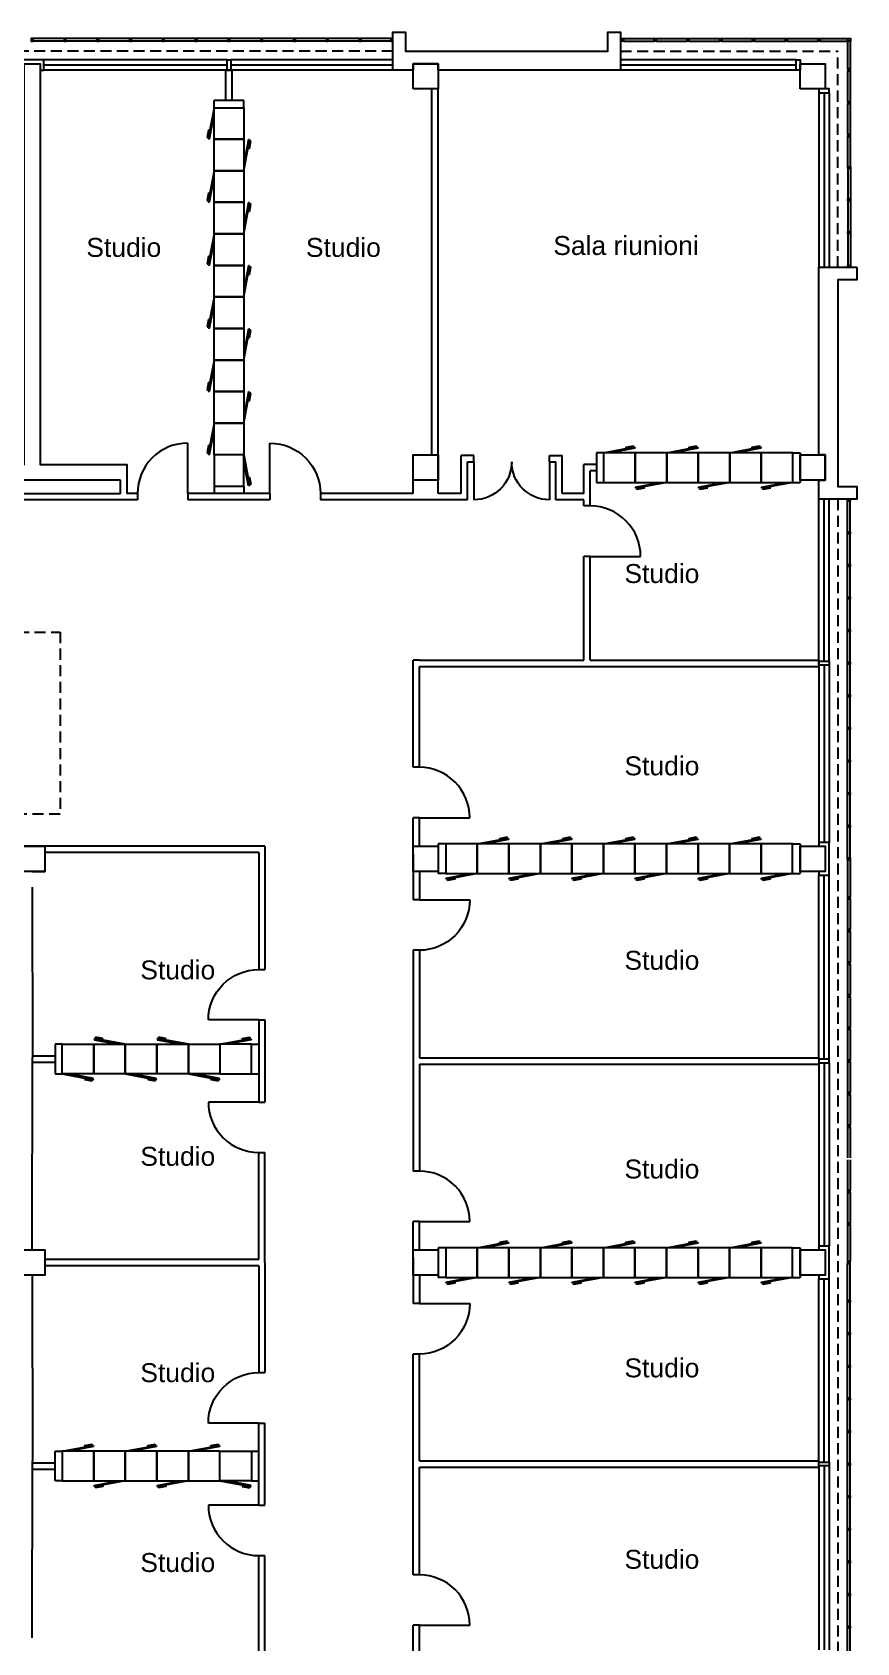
# Model space of a CAD drawing. Header units: millimetres. Extents: x 1523 to 2870, y 1212 to 1902.
# Drawn here: x 2713.5 to 2844.3, y 1646.8 to 1902.1 of the extents above; entities that cross this region are included whole.
import ezdxf

# ---------------------------------------------------------------- set-up
doc = ezdxf.new("R2010")
doc.units = ezdxf.units.MM
doc.linetypes.add('CONTINUA', pattern=[0])
doc.linetypes.add('HIDDEN', pattern=[0.375, 0.25, -0.125])
for name, color, linetype in [('arredi', 143, 'Continuous'), ('PROIEZIONI', 4, 'CONTINUA'), ('SEZIONI', 7, 'Continuous'), ('TESTO', 7, 'Continuous')]:
    doc.layers.add(name, color=color, linetype=linetype)
doc.styles.add('Arial', font='Arial.ttf')

# ---------------------------------------------------------------- blocks, each defined once
blk = doc.blocks.new('ED001', base_point=(1.838, 7.784))
blk.add_line((1.838, 7.784), (1.838, 8.781))
blk.add_arc((1.836, 7.784), 0.998, 89.8816, 180)
blk = doc.blocks.new('MODULOPARETEATTREZZATA')
at = {"linetype": 'Continuous'}
for p, q in [((47, 0), (0, 0)), ((0, 0), (0, -50)), ((47, 0), (56.2, -49.1)), ((47, -50), (47, 0)), ((54.3, -49.5), (47, -10.8)), ((0, -50), (47, -50)), ((56.2, -49.1), (54.3, -49.5)), ((54.9, -35.7), (55.9, -35.5)), ((57.1, -47.5), (54.9, -35.7)), ((55.9, -35.5), (58.1, -47.3)), ((58.1, -47.3), (57.1, -47.5))]:
    blk.add_line(p, q, dxfattribs=at)
blk = doc.blocks.new('ED003', base_point=(0.838, 5.982))
for p, q in [((0.838, 5.982), (0.838, 6.482)), ((1.838, 5.982), (1.838, 6.482))]:
    blk.add_line(p, q)
for centre, start, end in [((0.838, 5.982), 0, 90), ((1.838, 5.982), 90, 180)]:
    blk.add_arc(centre, 0.5, start, end)

msp = doc.modelspace()

# ---------------------------------------------------------------- linework, layer by layer
at = {"layer": 'arredi'}
for p, q in [((2742.37, 1890.16), (2742.37, 1891.31)), ((2747.07, 1891.31), (2742.37, 1891.31)), ((2747.07, 1890.16), (2747.07, 1891.31)), ((2834.14, 1835.46), (2835.29, 1835.46)), ((2835.29, 1835.46), (2835.29, 1830.76)), ((2834.14, 1830.76), (2835.29, 1830.76)), ((2742.37, 1830.16), (2742.37, 1829.01)), ((2747.07, 1830.16), (2747.07, 1829.01)), ((2777.92, 1773.46), (2777.92, 1768.76)), ((2779.11, 1773.46), (2777.92, 1773.46)), ((2834.11, 1773.46), (2835.29, 1773.46)), ((2835.29, 1773.46), (2835.29, 1768.76)), ((2779.11, 1768.76), (2777.92, 1768.76)), ((2834.11, 1768.76), (2835.29, 1768.76)), ((2748.29, 1741.71), (2749.44, 1741.71)), ((2748.29, 1737.01), (2749.44, 1737.01)), ((2779.11, 1709.46), (2777.92, 1709.46)), ((2834.11, 1709.46), (2835.29, 1709.46)), ((2779.11, 1704.76), (2777.92, 1704.76)), ((2834.11, 1704.76), (2835.29, 1704.76)), ((2748.29, 1677.22), (2749.44, 1677.22)), ((2748.29, 1672.52), (2749.44, 1672.52))]:
    msp.add_line(p, q, dxfattribs=at)
at = {"layer": 'arredi', "ltscale": 0.5}
for p, q in [((2804.14, 1835.46), (2802.99, 1835.46)), ((2802.99, 1835.46), (2802.99, 1830.76)), ((2802.99, 1830.76), (2804.14, 1830.76)), ((2717.14, 1741.71), (2717.14, 1737.01)), ((2718.29, 1741.71), (2717.14, 1741.71)), ((2717.14, 1737.01), (2718.29, 1737.01)), ((2717.14, 1672.52), (2717.14, 1677.22)), ((2717.14, 1677.22), (2718.29, 1677.22)), ((2718.29, 1672.52), (2717.14, 1672.52))]:
    msp.add_line(p, q, dxfattribs=at)
at = {"layer": 'PROIEZIONI', "ltscale": 0.5}
for p, q in [((2718.57, 1901.12), (2713.67, 1901.12)), ((2718.57, 1900.68), (2713.67, 1900.68)), ((2723.77, 1901.12), (2718.87, 1901.12)), ((2723.77, 1900.68), (2718.87, 1900.68)), ((2728.97, 1901.12), (2724.07, 1901.12)), ((2728.97, 1900.68), (2724.07, 1900.68)), ((2734.17, 1901.12), (2729.27, 1901.12)), ((2734.17, 1900.68), (2729.27, 1900.68)), ((2739.37, 1901.12), (2734.47, 1901.12)), ((2739.37, 1900.68), (2734.47, 1900.68)), ((2744.57, 1901.12), (2739.67, 1901.12)), ((2744.57, 1900.68), (2739.67, 1900.68)), ((2749.77, 1901.12), (2744.87, 1901.12)), ((2749.77, 1900.68), (2744.87, 1900.68)), ((2754.97, 1901.12), (2750.07, 1901.12)), ((2754.97, 1900.68), (2750.07, 1900.68)), ((2760.17, 1901.12), (2755.27, 1901.12)), ((2760.17, 1900.68), (2755.27, 1900.68)), ((2765.37, 1901.12), (2760.47, 1901.12)), ((2765.37, 1900.68), (2760.47, 1900.68)), ((2770.57, 1901.12), (2765.67, 1901.12)), ((2770.57, 1900.68), (2765.67, 1900.68)), ((2807.27, 1901.12), (2812.17, 1901.12)), ((2807.27, 1900.68), (2812.17, 1900.68)), ((2812.47, 1901.12), (2817.37, 1901.12)), ((2812.47, 1900.68), (2817.37, 1900.68)), ((2817.67, 1901.12), (2822.57, 1901.12)), ((2817.67, 1900.68), (2822.57, 1900.68)), ((2822.87, 1901.12), (2827.77, 1901.12)), ((2822.87, 1900.68), (2827.77, 1900.68)), ((2828.07, 1901.12), (2832.97, 1901.12)), ((2828.07, 1900.68), (2832.97, 1900.68)), ((2833.27, 1901.12), (2838.17, 1901.12)), ((2833.27, 1900.68), (2838.17, 1900.68)), ((2838.47, 1901.12), (2842.85, 1901.12)), ((2838.47, 1900.68), (2842.85, 1900.68)), ((2842.85, 1896.3), (2842.85, 1900.68)), ((2843.29, 1896.3), (2843.29, 1900.68)), ((2744.42, 1897.72), (2715.37, 1897.72)), ((2744.42, 1896.92), (2715.37, 1896.92)), ((2770.72, 1897.72), (2745.02, 1897.72)), ((2770.72, 1896.92), (2745.02, 1896.92)), ((2834.69, 1897.72), (2806.82, 1897.72)), ((2834.69, 1896.92), (2806.82, 1896.92)), ((2744.42, 1896.12), (2715.37, 1896.12)), ((2770.72, 1896.12), (2745.02, 1896.12)), ((2834.69, 1896.12), (2806.82, 1896.12)), ((2842.85, 1891.1), (2842.85, 1896)), ((2843.29, 1891.1), (2843.29, 1896)), ((2838.29, 1892.52), (2838.29, 1864.86)), ((2839.09, 1892.52), (2839.09, 1864.86)), ((2839.89, 1892.52), (2839.89, 1864.86)), ((2842.85, 1885.9), (2842.85, 1890.8)), ((2843.29, 1885.9), (2843.29, 1890.8)), ((2842.85, 1880.8), (2842.85, 1885.67)), ((2843.29, 1880.8), (2843.29, 1885.67)), ((2842.85, 1880.51), (2842.85, 1875.65)), ((2843.29, 1880.51), (2843.29, 1875.65)), ((2842.85, 1875.41), (2842.85, 1870.51)), ((2843.29, 1875.41), (2843.29, 1870.51)), ((2842.85, 1870.21), (2842.85, 1865.16)), ((2843.29, 1870.21), (2843.29, 1865.16)), ((2838.29, 1802.41), (2838.29, 1828.1)), ((2839.09, 1802.41), (2839.09, 1828.1)), ((2839.89, 1802.41), (2839.89, 1828.1)), ((2842.82, 1822.93), (2842.82, 1827.8)), ((2843.26, 1822.93), (2843.26, 1827.8)), ((2842.82, 1817.76), (2842.82, 1822.63)), ((2843.26, 1817.76), (2843.26, 1822.63)), ((2842.82, 1812.6), (2842.82, 1817.46)), ((2843.26, 1812.6), (2843.26, 1817.46)), ((2842.82, 1807.43), (2842.82, 1812.3)), ((2843.26, 1807.43), (2843.26, 1812.3)), ((2842.82, 1802.26), (2842.82, 1807.13)), ((2843.26, 1802.26), (2843.26, 1807.13)), ((2838.29, 1801.81), (2838.29, 1773.71)), ((2839.09, 1801.81), (2839.09, 1773.71)), ((2839.89, 1801.81), (2839.89, 1773.71)), ((2842.82, 1797.1), (2842.82, 1801.96)), ((2843.26, 1797.1), (2843.26, 1801.96)), ((2842.82, 1791.93), (2842.82, 1796.8)), ((2843.26, 1791.93), (2843.26, 1796.8)), ((2842.82, 1786.76), (2842.82, 1791.63)), ((2843.26, 1786.76), (2843.26, 1791.63)), ((2842.82, 1781.59), (2842.82, 1786.46)), ((2843.26, 1781.59), (2843.26, 1786.46)), ((2842.82, 1776.43), (2842.82, 1781.29)), ((2843.26, 1776.43), (2843.26, 1781.29)), ((2842.82, 1771.26), (2842.82, 1776.13)), ((2843.26, 1771.26), (2843.26, 1776.13)), ((2842.82, 1770.96), (2842.82, 1765.05)), ((2843.26, 1770.96), (2843.26, 1765.05)), ((2838.29, 1739.36), (2838.29, 1768.51)), ((2839.09, 1739.36), (2839.09, 1768.51)), ((2839.89, 1739.36), (2839.89, 1768.51)), ((2842.82, 1764.75), (2842.82, 1759.88)), ((2843.26, 1764.75), (2843.26, 1759.88)), ((2842.82, 1759.58), (2842.82, 1754.71)), ((2843.26, 1759.58), (2843.26, 1754.71)), ((2842.82, 1754.41), (2842.82, 1749.55)), ((2843.26, 1754.41), (2843.26, 1749.55)), ((2842.82, 1749.25), (2842.82, 1744.38)), ((2843.26, 1749.25), (2843.26, 1744.38)), ((2842.82, 1744.08), (2842.82, 1739.21)), ((2843.26, 1744.08), (2843.26, 1739.21)), ((2838.29, 1738.76), (2838.29, 1709.71)), ((2839.09, 1738.76), (2839.09, 1709.71)), ((2839.89, 1738.76), (2839.89, 1709.71)), ((2842.82, 1738.91), (2842.82, 1734.05)), ((2843.26, 1738.91), (2843.26, 1734.05)), ((2842.82, 1733.75), (2842.82, 1728.88)), ((2843.26, 1733.75), (2843.26, 1728.88)), ((2842.82, 1728.58), (2842.82, 1723.71)), ((2843.26, 1728.58), (2843.26, 1723.71)), ((2842.82, 1723.41), (2842.82, 1718.54)), ((2843.26, 1723.41), (2843.26, 1718.54)), ((2842.82, 1718.24), (2842.82, 1713.38)), ((2843.26, 1718.24), (2843.26, 1713.38)), ((2842.82, 1713.08), (2842.82, 1707.26)), ((2843.26, 1713.08), (2843.26, 1707.26)), ((2842.82, 1701.15), (2842.82, 1706.96)), ((2843.26, 1701.15), (2843.26, 1706.96)), ((2838.29, 1675.47), (2838.29, 1704.51)), ((2839.09, 1675.47), (2839.09, 1704.51)), ((2839.89, 1675.47), (2839.89, 1704.51)), ((2842.82, 1695.99), (2842.82, 1700.85)), ((2843.26, 1695.99), (2843.26, 1700.85)), ((2842.82, 1690.82), (2842.82, 1695.69)), ((2843.26, 1690.82), (2843.26, 1695.69)), ((2842.82, 1685.65), (2842.82, 1690.52)), ((2843.26, 1685.65), (2843.26, 1690.52)), ((2842.82, 1680.48), (2842.82, 1685.35)), ((2843.26, 1680.48), (2843.26, 1685.35)), ((2842.82, 1675.32), (2842.82, 1680.18)), ((2843.26, 1675.32), (2843.26, 1680.18)), ((2838.29, 1674.87), (2838.29, 1645.72)), ((2839.09, 1674.87), (2839.09, 1645.72)), ((2839.89, 1674.87), (2839.89, 1645.72)), ((2842.82, 1670.15), (2842.82, 1675.02)), ((2843.26, 1670.15), (2843.26, 1675.02)), ((2842.82, 1664.98), (2842.82, 1669.85)), ((2843.26, 1664.98), (2843.26, 1669.85)), ((2842.82, 1659.82), (2842.82, 1664.68)), ((2843.26, 1659.82), (2843.26, 1664.68)), ((2842.82, 1654.65), (2842.82, 1659.52)), ((2843.26, 1654.65), (2843.26, 1659.52)), ((2842.82, 1649.48), (2842.82, 1654.35)), ((2843.26, 1649.48), (2843.26, 1654.35)), ((2842.82, 1643.27), (2842.82, 1649.18)), ((2843.26, 1643.27), (2843.26, 1649.18))]:
    msp.add_line(p, q, dxfattribs=at)
at = {"layer": 'PROIEZIONI', "color": 143, "linetype": 'HIDDEN', "ltscale": 7}
for p, q in [((2770.72, 1899.12), (2526.82, 1899.12)), ((2806.82, 1899.12), (2841.29, 1899.12)), ((2841.29, 1864.86), (2841.29, 1899.12)), ((2841.29, 1828.1), (2841.29, 1515.11))]:
    msp.add_line(p, q, dxfattribs=at)
at = {"layer": 'PROIEZIONI'}
for p, q in [((2713.52, 1766.61), (2713.56, 1739.56)), ((2713.52, 1709.11), (2713.56, 1739.56)), ((2777.92, 1709.46), (2777.92, 1704.76)), ((2835.29, 1709.46), (2835.29, 1704.76)), ((2713.52, 1705.11), (2713.56, 1675.67)), ((2713.52, 1647.61), (2713.56, 1675.67))]:
    msp.add_line(p, q, dxfattribs=at)
at = {"layer": 'PROIEZIONI', "color": 143, "linetype": 'HIDDEN', "ltscale": 7}
msp.add_lwpolyline([(2690.27, 1807.04), (2717.94, 1807.04), (2717.94, 1778.16), (2690.27, 1778.16)], close=True, dxfattribs=at)
at = {"layer": 'SEZIONI', "ltscale": 0.5}
for p, q in [((2744.22, 1891.31), (2744.22, 1896.12)), ((2744.22, 1896.12), (2745.22, 1896.12)), ((2745.22, 1891.31), (2745.22, 1896.12)), ((2776.92, 1835.11), (2776.92, 1893.12)), ((2777.92, 1829.01), (2777.92, 1893.12)), ((2781.56, 1829.01), (2781.57, 1835.01)), ((2783.56, 1835.01), (2781.57, 1835.01)), ((2782.56, 1828.01), (2782.57, 1834.01)), ((2782.57, 1834.01), (2783.56, 1834.01)), ((2783.56, 1834.01), (2783.56, 1835.01)), ((2795.56, 1835.01), (2796.57, 1835.01)), ((2795.56, 1834.01), (2795.56, 1835.01)), ((2795.56, 1834.01), (2796.57, 1834.01)), ((2796.56, 1828.01), (2796.57, 1834.01)), ((2796.57, 1835.01), (2797.57, 1835.01)), ((2797.56, 1829.01), (2797.57, 1835.01)), ((2802.99, 1833.61), (2801.02, 1833.61)), ((2801.02, 1829.01), (2801.02, 1833.61)), ((2727.52, 1829.01), (2727.52, 1831.11)), ((2728.52, 1831.11), (2728.52, 1829.01)), ((2773.92, 1829.01), (2773.92, 1831.11)), ((2777.92, 1829.01), (2777.92, 1831.11)), ((2802.99, 1832.61), (2802.02, 1832.61)), ((2802.02, 1827.04), (2802.02, 1832.61)), ((2730.22, 1828.01), (2696.82, 1828.01)), ((2699.52, 1829.01), (2727.52, 1829.01)), ((2730.22, 1829.01), (2728.52, 1829.01)), ((2730.22, 1829.01), (2730.22, 1828.01)), ((2751.22, 1829.01), (2738.22, 1829.01)), ((2738.22, 1829.01), (2738.22, 1828.01)), ((2751.22, 1828.01), (2738.22, 1828.01)), ((2751.22, 1829.01), (2751.22, 1828.01)), ((2759.22, 1829.01), (2759.22, 1828.01)), ((2773.92, 1829.01), (2759.22, 1829.01)), ((2777.92, 1828.01), (2759.22, 1828.01)), ((2781.56, 1829.01), (2777.92, 1829.01)), ((2782.56, 1828.01), (2777.92, 1828.01)), ((2801.02, 1828.01), (2796.56, 1828.01)), ((2801.02, 1829.01), (2797.56, 1829.01)), ((2801.02, 1827.04), (2801.02, 1828.01)), ((2802.02, 1827.04), (2801.02, 1827.04)), ((2802.02, 1819.04), (2801.02, 1819.04)), ((2801.02, 1802.61), (2801.02, 1819.04)), ((2802.02, 1802.61), (2802.02, 1819.04)), ((2774.92, 1802.61), (2773.92, 1802.61)), ((2773.92, 1785.61), (2773.92, 1802.61)), ((2774.92, 1802.61), (2801.02, 1802.61)), ((2774.92, 1802.61), (2774.92, 1802.61)), ((2802.02, 1802.61), (2838.29, 1802.61)), ((2838.29, 1802.61), (2838.29, 1801.61)), ((2774.92, 1801.61), (2838.29, 1801.61)), ((2774.92, 1785.61), (2774.92, 1801.61)), ((2774.92, 1785.61), (2773.92, 1785.61)), ((2774.92, 1777.61), (2773.92, 1777.61)), ((2773.92, 1771.86), (2773.92, 1777.61)), ((2774.92, 1773.11), (2774.92, 1777.61)), ((2750.44, 1773.11), (2711.52, 1773.11)), ((2749.44, 1772.11), (2715.52, 1772.11)), ((2749.44, 1772.11), (2749.44, 1753.56)), ((2750.44, 1773.11), (2750.44, 1753.56)), ((2773.92, 1771.86), (2773.92, 1764.61)), ((2713.52, 1769.11), (2715.52, 1769.11)), ((2774.92, 1769.11), (2774.92, 1764.61)), ((2774.92, 1764.61), (2773.92, 1764.61)), ((2773.92, 1756.61), (2773.92, 1721.61)), ((2774.92, 1756.61), (2773.92, 1756.61)), ((2774.92, 1756.61), (2774.92, 1739.56)), ((2749.44, 1753.56), (2750.44, 1753.56)), ((2749.44, 1745.56), (2749.44, 1732.56)), ((2749.44, 1745.56), (2750.44, 1745.56)), ((2750.44, 1745.56), (2750.44, 1732.56)), ((2713.56, 1739.86), (2717.14, 1739.86)), ((2713.56, 1738.86), (2717.14, 1738.86)), ((2774.92, 1739.56), (2838.29, 1739.56)), ((2774.92, 1738.56), (2838.29, 1738.56)), ((2774.92, 1738.56), (2774.92, 1721.61)), ((2838.29, 1739.56), (2838.29, 1738.56)), ((2749.44, 1732.56), (2750.44, 1732.56)), ((2749.44, 1724.56), (2750.44, 1724.56)), ((2749.44, 1707.61), (2749.44, 1724.56)), ((2750.44, 1707.11), (2750.44, 1724.56)), ((2774.92, 1721.61), (2773.92, 1721.61)), ((2774.92, 1713.61), (2773.92, 1713.61)), ((2773.92, 1707.86), (2773.92, 1713.61)), ((2774.92, 1709.11), (2774.92, 1713.61)), ((2773.92, 1707.86), (2773.92, 1700.62)), ((2749.44, 1707.61), (2715.52, 1707.61)), ((2749.44, 1706.61), (2715.52, 1706.61)), ((2749.44, 1706.61), (2749.44, 1689.67)), ((2750.44, 1707.11), (2750.44, 1689.67)), ((2774.92, 1705.11), (2774.92, 1700.62)), ((2774.92, 1700.62), (2773.92, 1700.62)), ((2773.92, 1657.62), (2773.92, 1692.62)), ((2774.92, 1692.62), (2773.92, 1692.62)), ((2774.92, 1675.67), (2774.92, 1692.62)), ((2749.44, 1689.67), (2750.44, 1689.67)), ((2749.44, 1681.67), (2750.44, 1681.67)), ((2749.44, 1668.67), (2749.44, 1681.67)), ((2750.44, 1668.67), (2750.44, 1681.67)), ((2713.56, 1675.37), (2717.14, 1675.37)), ((2774.92, 1675.67), (2838.29, 1675.67)), ((2774.92, 1657.62), (2774.92, 1674.67)), ((2774.92, 1674.67), (2838.29, 1674.67)), ((2838.29, 1674.67), (2838.29, 1675.67)), ((2713.56, 1674.37), (2717.14, 1674.37)), ((2749.44, 1668.67), (2750.44, 1668.67)), ((2749.44, 1642.12), (2749.44, 1660.67)), ((2749.44, 1660.67), (2750.44, 1660.67)), ((2750.44, 1641.12), (2750.44, 1660.67)), ((2774.92, 1657.62), (2773.92, 1657.62)), ((2774.92, 1649.62), (2773.92, 1649.62)), ((2773.92, 1643.87), (2773.92, 1649.62)), ((2774.92, 1645.12), (2774.92, 1649.62))]:
    msp.add_line(p, q, dxfattribs=at)
for points in [[(2773.92, 1897.12), (2773.92, 1896.12), (2770.72, 1896.12), (2770.72, 1902.12), (2772.72, 1902.12), (2772.72, 1899.12), (2804.82, 1899.12), (2804.82, 1902.12), (2806.82, 1902.12), (2806.82, 1896.12), (2777.92, 1896.12), (2777.92, 1897.12)], [(2713.67, 1900.68), (2713.67, 1901.12), (2713.37, 1901.12), (2713.37, 1900.68)], [(2718.87, 1900.68), (2718.87, 1901.12), (2718.57, 1901.12), (2718.57, 1900.68)], [(2724.07, 1900.68), (2724.07, 1901.12), (2723.77, 1901.12), (2723.77, 1900.68)], [(2729.27, 1900.68), (2729.27, 1901.12), (2728.97, 1901.12), (2728.97, 1900.68)], [(2734.47, 1900.68), (2734.47, 1901.12), (2734.17, 1901.12), (2734.17, 1900.68)], [(2739.67, 1900.68), (2739.67, 1901.12), (2739.37, 1901.12), (2739.37, 1900.68)], [(2744.87, 1900.68), (2744.87, 1901.12), (2744.57, 1901.12), (2744.57, 1900.68)], [(2750.07, 1900.68), (2750.07, 1901.12), (2749.77, 1901.12), (2749.77, 1900.68)], [(2755.27, 1900.68), (2755.27, 1901.12), (2754.97, 1901.12), (2754.97, 1900.68)], [(2760.47, 1900.68), (2760.47, 1901.12), (2760.17, 1901.12), (2760.17, 1900.68)], [(2765.67, 1900.68), (2765.67, 1901.12), (2765.37, 1901.12), (2765.37, 1900.68)], [(2770.72, 1900.68), (2770.72, 1901.12), (2770.42, 1901.12), (2770.42, 1900.68)], [(2806.97, 1900.68), (2806.97, 1901.12), (2807.27, 1901.12), (2807.27, 1900.68)], [(2812.17, 1900.68), (2812.17, 1901.12), (2812.47, 1901.12), (2812.47, 1900.68)], [(2817.37, 1900.68), (2817.37, 1901.12), (2817.67, 1901.12), (2817.67, 1900.68)], [(2822.57, 1900.68), (2822.57, 1901.12), (2822.87, 1901.12), (2822.87, 1900.68)], [(2827.77, 1900.68), (2827.77, 1901.12), (2828.07, 1901.12), (2828.07, 1900.68)], [(2832.97, 1900.68), (2832.97, 1901.12), (2833.27, 1901.12), (2833.27, 1900.68)], [(2838.17, 1900.68), (2838.17, 1901.12), (2838.47, 1901.12), (2838.47, 1900.68)], [(2842.85, 1900.68), (2842.85, 1901.12), (2843.29, 1901.12), (2843.29, 1900.68)], [(2714.77, 1896.12), (2715.37, 1896.12), (2715.37, 1897.72), (2711.67, 1897.72), (2711.67, 1896.12), (2712.27, 1896.12), (2712.27, 1897.12), (2714.77, 1897.12)], [(2744.42, 1896.12), (2744.42, 1897.72), (2745.02, 1897.72), (2745.02, 1896.12)], [(2773.92, 1893.12), (2773.92, 1897.12), (2777.92, 1897.12), (2777.92, 1893.12)], [(2834.69, 1896.12), (2834.69, 1897.72), (2835.29, 1897.72), (2835.29, 1896.12)], [(2835.29, 1893.12), (2835.29, 1897.12), (2839.29, 1897.12), (2839.29, 1893.12)], [(2842.85, 1896), (2843.29, 1896), (2843.29, 1896.3), (2842.85, 1896.3)], [(2838.29, 1892.52), (2839.89, 1892.52), (2839.89, 1893.12), (2838.29, 1893.12)], [(2842.85, 1890.8), (2843.29, 1890.8), (2843.29, 1891.1), (2842.85, 1891.1)], [(2842.85, 1885.6), (2843.29, 1885.6), (2843.29, 1885.9), (2842.85, 1885.9)], [(2842.85, 1880.8), (2843.29, 1880.8), (2843.29, 1880.5), (2842.85, 1880.5)], [(2842.85, 1875.71), (2843.29, 1875.71), (2843.29, 1875.41), (2842.85, 1875.41)], [(2842.85, 1870.51), (2843.29, 1870.51), (2843.29, 1870.21), (2842.85, 1870.21)], [(2844.29, 1864.86), (2844.29, 1862.86), (2841.29, 1862.86), (2841.29, 1830.1), (2844.29, 1830.1), (2844.29, 1828.1), (2838.29, 1828.1), (2838.29, 1831.11), (2839.29, 1831.11), (2839.29, 1835.11), (2838.29, 1835.11), (2838.29, 1864.86)], [(2842.85, 1865.16), (2843.29, 1865.16), (2843.29, 1864.86), (2842.85, 1864.86)], [(2842.85, 1865.16), (2843.29, 1865.16), (2843.29, 1864.86), (2842.85, 1864.86)], [(2773.92, 1831.11), (2773.92, 1835.11), (2777.92, 1835.11), (2777.92, 1831.11)], [(2835.29, 1831.11), (2835.29, 1835.11), (2839.29, 1835.11), (2839.29, 1831.11)], [(2842.82, 1828.1), (2843.26, 1828.1), (2843.26, 1827.8), (2842.82, 1827.8)], [(2842.82, 1822.93), (2843.26, 1822.93), (2843.26, 1822.63), (2842.82, 1822.63)], [(2842.82, 1817.76), (2843.26, 1817.76), (2843.26, 1817.46), (2842.82, 1817.46)], [(2842.82, 1812.6), (2843.26, 1812.6), (2843.26, 1812.3), (2842.82, 1812.3)], [(2842.82, 1807.43), (2843.26, 1807.43), (2843.26, 1807.13), (2842.82, 1807.13)], [(2838.29, 1802.41), (2839.89, 1802.41), (2839.89, 1801.81), (2838.29, 1801.81)], [(2842.82, 1802.26), (2843.26, 1802.26), (2843.26, 1801.96), (2842.82, 1801.96)], [(2842.82, 1797.1), (2843.26, 1797.1), (2843.26, 1796.8), (2842.82, 1796.8)], [(2842.82, 1791.93), (2843.26, 1791.93), (2843.26, 1791.63), (2842.82, 1791.63)], [(2842.82, 1786.76), (2843.26, 1786.76), (2843.26, 1786.46), (2842.82, 1786.46)], [(2842.82, 1781.59), (2843.26, 1781.59), (2843.26, 1781.29), (2842.82, 1781.29)], [(2842.82, 1776.43), (2843.26, 1776.43), (2843.26, 1776.13), (2842.82, 1776.13)], [(2711.52, 1769.11), (2711.52, 1773.11), (2715.52, 1773.11), (2715.52, 1769.11)], [(2773.92, 1769.11), (2773.92, 1773.11), (2777.92, 1773.11), (2777.92, 1769.11)], [(2835.29, 1769.11), (2835.29, 1773.11), (2839.29, 1773.11), (2839.29, 1769.11)], [(2838.29, 1769.11), (2838.29, 1768.51), (2839.89, 1768.51), (2839.89, 1773.71), (2838.29, 1773.71), (2838.29, 1773.11), (2839.29, 1773.11), (2839.29, 1769.11)], [(2842.82, 1771.26), (2843.26, 1771.26), (2843.26, 1770.96), (2842.82, 1770.96)], [(2842.82, 1764.75), (2843.26, 1764.75), (2843.26, 1765.05), (2842.82, 1765.05)], [(2842.82, 1759.58), (2843.26, 1759.58), (2843.26, 1759.88), (2842.82, 1759.88)], [(2842.82, 1754.41), (2843.26, 1754.41), (2843.26, 1754.71), (2842.82, 1754.71)], [(2842.82, 1749.25), (2843.26, 1749.25), (2843.26, 1749.55), (2842.82, 1749.55)], [(2842.82, 1744.08), (2843.26, 1744.08), (2843.26, 1744.38), (2842.82, 1744.38)], [(2838.29, 1738.76), (2839.89, 1738.76), (2839.89, 1739.36), (2838.29, 1739.36)], [(2842.82, 1738.91), (2843.26, 1738.91), (2843.26, 1739.21), (2842.82, 1739.21)], [(2842.82, 1733.75), (2843.26, 1733.75), (2843.26, 1734.05), (2842.82, 1734.05)], [(2842.82, 1728.58), (2843.26, 1728.58), (2843.26, 1728.88), (2842.82, 1728.88)], [(2842.82, 1718.24), (2843.26, 1718.24), (2843.26, 1718.54), (2842.82, 1718.54)], [(2842.82, 1713.08), (2843.26, 1713.08), (2843.26, 1713.38), (2842.82, 1713.38)], [(2711.52, 1705.11), (2711.52, 1709.11), (2715.52, 1709.11), (2715.52, 1705.11)], [(2773.92, 1705.11), (2773.92, 1709.11), (2777.92, 1709.11), (2777.92, 1705.11)], [(2835.29, 1705.11), (2835.29, 1709.11), (2839.29, 1709.11), (2839.29, 1705.11)], [(2838.29, 1705.11), (2838.29, 1704.51), (2839.89, 1704.51), (2839.89, 1709.71), (2838.29, 1709.71), (2838.29, 1709.11), (2839.29, 1709.11), (2839.29, 1705.11)], [(2842.82, 1706.96), (2843.26, 1706.96), (2843.26, 1707.26), (2842.82, 1707.26)], [(2842.82, 1701.15), (2843.26, 1701.15), (2843.26, 1700.85), (2842.82, 1700.85)], [(2842.82, 1695.99), (2843.26, 1695.99), (2843.26, 1695.69), (2842.82, 1695.69)], [(2842.82, 1690.82), (2843.26, 1690.82), (2843.26, 1690.52), (2842.82, 1690.52)], [(2842.82, 1685.65), (2843.26, 1685.65), (2843.26, 1685.35), (2842.82, 1685.35)], [(2842.82, 1680.48), (2843.26, 1680.48), (2843.26, 1680.18), (2842.82, 1680.18)], [(2838.29, 1675.47), (2839.89, 1675.47), (2839.89, 1674.87), (2838.29, 1674.87)], [(2842.82, 1675.32), (2843.26, 1675.32), (2843.26, 1675.02), (2842.82, 1675.02)], [(2842.82, 1670.15), (2843.26, 1670.15), (2843.26, 1669.85), (2842.82, 1669.85)], [(2842.82, 1664.98), (2843.26, 1664.98), (2843.26, 1664.68), (2842.82, 1664.68)], [(2842.82, 1659.82), (2843.26, 1659.82), (2843.26, 1659.52), (2842.82, 1659.52)], [(2842.82, 1654.65), (2843.26, 1654.65), (2843.26, 1654.35), (2842.82, 1654.35)], [(2842.82, 1649.48), (2843.26, 1649.48), (2843.26, 1649.18), (2842.82, 1649.18)]]:
    msp.add_lwpolyline(points, close=True, dxfattribs=at)
for points in [[(2698.52, 1831.11), (2698.52, 1833.61), (2712.27, 1833.61), (2712.27, 1897.12), (2714.77, 1897.12), (2714.77, 1833.61), (2728.52, 1833.61), (2728.52, 1831.11)], [(2727.52, 1831.11), (2699.52, 1831.11)]]:
    msp.add_lwpolyline(points, dxfattribs=at)

# ---------------------------------------------------------------- block references
at = {"layer": 'arredi', "yscale": 0.1, "zscale": 0.1}
for p, xscale in [((2747.07, 1890.16), -0.1), ((2747.07, 1880.16), -0.1), ((2747.07, 1870.16), -0.1), ((2747.07, 1860.16), -0.1), ((2747.07, 1850.16), -0.1), ((2747.07, 1840.16), -0.1), ((2742.37, 1835.16), 0.1)]:
    msp.add_blockref('MODULOPARETEATTREZZATA', p, dxfattribs=dict(at, xscale=xscale))
for p, xscale, rotation in [((2742.37, 1880.16), -0.1, 180), ((2742.37, 1870.16), -0.1, 180), ((2742.37, 1860.16), -0.1, 180), ((2742.37, 1850.16), -0.1, 180), ((2742.37, 1840.16), -0.1, 180), ((2804.14, 1830.76), 0.1, 90), ((2814.14, 1835.46), 0.1, 270), ((2814.14, 1830.76), 0.1, 90), ((2824.14, 1835.46), 0.1, 270), ((2824.14, 1830.76), 0.1, 90), ((2834.14, 1835.46), 0.1, 270), ((2784.11, 1768.76), 0.1, 90), ((2794.11, 1768.76), 0.1, 90), ((2804.11, 1768.76), 0.1, 90), ((2814.11, 1768.76), 0.1, 90), ((2824.11, 1768.76), 0.1, 90), ((2784.11, 1773.46), 0.1, 270), ((2794.11, 1773.46), 0.1, 270), ((2804.11, 1773.46), 0.1, 270), ((2814.11, 1773.46), 0.1, 270), ((2824.11, 1773.46), 0.1, 270), ((2834.11, 1773.46), 0.1, 270), ((2718.29, 1741.71), -0.1, 90), ((2728.29, 1737.01), -0.1, 270), ((2728.29, 1741.71), -0.1, 90), ((2738.29, 1737.01), -0.1, 270), ((2738.29, 1741.71), -0.1, 90), ((2743.29, 1737.01), 0.1, 90), ((2784.11, 1704.76), 0.1, 90), ((2794.11, 1704.76), 0.1, 90), ((2804.11, 1704.76), 0.1, 90), ((2814.11, 1704.76), 0.1, 90), ((2824.11, 1704.76), 0.1, 90), ((2784.11, 1709.46), 0.1, 270), ((2794.11, 1709.46), 0.1, 270), ((2804.11, 1709.46), 0.1, 270), ((2814.11, 1709.46), 0.1, 270), ((2824.11, 1709.46), 0.1, 270), ((2834.11, 1709.46), 0.1, 270), ((2743.29, 1677.22), -0.1, 90)]:
    msp.add_blockref('MODULOPARETEATTREZZATA', p, dxfattribs=dict(at, xscale=xscale, rotation=rotation))
at = {"layer": 'arredi', "extrusion": (0, 0, -1), "xscale": -0.1, "yscale": 0.1, "zscale": -0.1}
for p, rotation in [((-2718.29, 1672.52), 270), ((-2728.29, 1677.22), 90), ((-2728.29, 1672.52), 270), ((-2738.29, 1677.22), 90), ((-2738.29, 1672.52), 270)]:
    msp.add_blockref('MODULOPARETEATTREZZATA', p, dxfattribs=dict(at, rotation=rotation))
at = {"layer": 'PROIEZIONI', "ltscale": 0.5, "yscale": 8, "zscale": 8}
for p, xscale in [((2738.22, 1829.01), 8), ((2751.22, 1829.01), -8)]:
    msp.add_blockref('ED001', p, dxfattribs=dict(at, xscale=xscale))
at = {"layer": 'PROIEZIONI', "ltscale": 0.5}
for name, p, xscale, yscale, zscale, rotation in [('ED003', (2783.56, 1834.01), -12, 12, 12, 180), ('ED001', (2802.02, 1819.04), 8, 8, 8, 270), ('ED001', (2774.92, 1777.61), 8, 8, 8, 270), ('ED001', (2774.92, 1764.61), -8, 8, 8, 270), ('ED001', (2749.44, 1745.56), -8, 8, 8, 90), ('ED001', (2749.44, 1732.56), 8, 8, 8, 90), ('ED001', (2774.92, 1713.61), 8, 8, 8, 270), ('ED001', (2774.92, 1700.62), -8, 8, 8, 270), ('ED001', (2749.44, 1681.67), -8, 8, 8, 90), ('ED001', (2749.44, 1668.67), 8, 8, 8, 90), ('ED001', (2774.92, 1649.62), 8, 8, 8, 270)]:
    msp.add_blockref(name, p, dxfattribs=dict(at, xscale=xscale, yscale=yscale, zscale=zscale, rotation=rotation))

# ---------------------------------------------------------------- texts
at = {"layer": 'TESTO', "ltscale": 0.5, "style": 'Arial'}
for s, p in [('Studio', (2722.11, 1866.51)), ('Studio', (2756.93, 1866.51)), ('Sala riunioni', (2796.16, 1866.81)), ('Studio', (2807.44, 1814.82)), ('Studio', (2807.44, 1784.34)), ('Studio', (2807.44, 1753.52)), ('Studio', (2730.67, 1752)), ('Studio', (2730.67, 1722.45)), ('Studio', (2807.44, 1720.44)), ('Studio', (2730.67, 1688.16)), ('Studio', (2807.44, 1688.92)), ('Studio', (2730.67, 1658.07)), ('Studio', (2807.44, 1658.58))]:
    msp.add_text(s, height=3, dxfattribs=at).set_placement(p)

doc.saveas('drawing.dxf')
